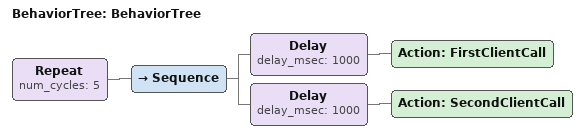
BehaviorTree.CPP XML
<?xml version="1.0"?>
<root main_tree_to_execute="BehaviorTree">
    <BehaviorTree ID="BehaviorTree">
        <Repeat num_cycles="5">
            <Sequence>
                <Delay delay_msec="1000">
                    <Action ID="FirstClientCall"/>
                </Delay>
                <Delay delay_msec="1000">
                    <Action ID="SecondClientCall"/>
                </Delay>
            </Sequence>
        </Repeat>
    </BehaviorTree>
</root>
